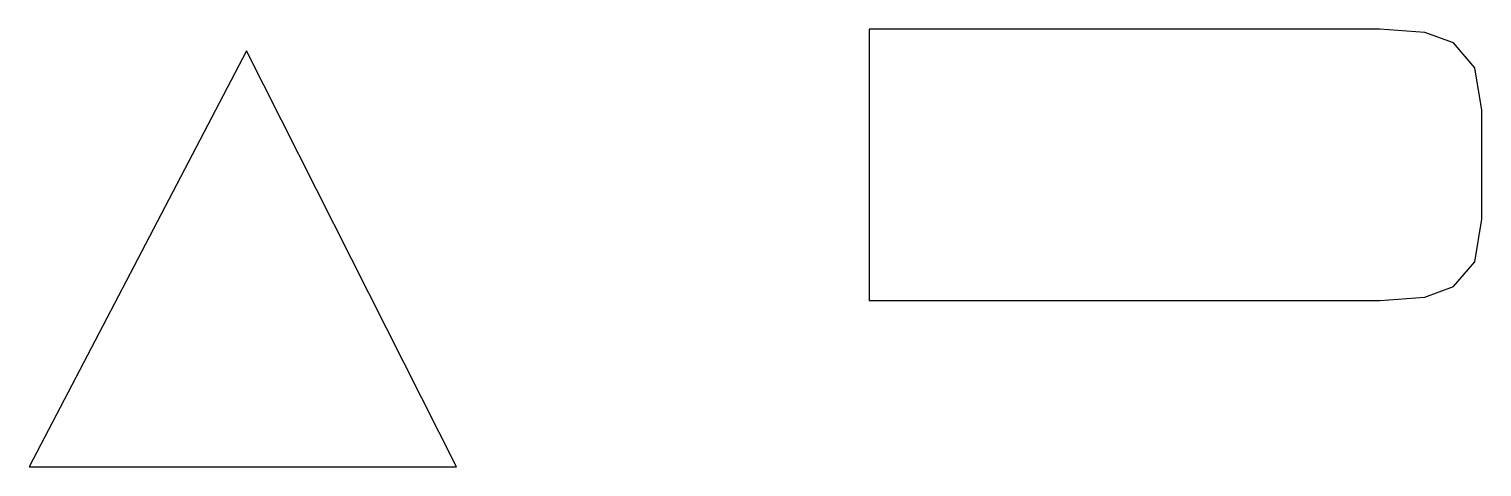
# Model space of a CAD drawing. Extents: x 0.25 to 1.53, y 0.11 to 0.49.
import ezdxf

# ---------------------------------------------------------------- set-up
doc = ezdxf.new("R2010")
doc.units = 0
doc.layers.add('Layer_1', color=7, linetype='CONTINUOUS')

msp = doc.modelspace()

# ---------------------------------------------------------------- linework, layer by layer
at = {"layer": 'Layer_1', "color": 7}
for points in [[(0.994676, 0.493817), (0.994676, 0.254865), (1.444743, 0.254865), (1.48432, 0.257897), (1.509731, 0.267047), (1.528473, 0.288875), (1.534702, 0.326358), (1.534702, 0.422325), (1.528473, 0.459807), (1.509731, 0.48158), (1.48432, 0.49073), (1.444743, 0.493817), (0.994676, 0.493817), (0.994676, 0.493817)], [(0.446217, 0.474635), (0.254504, 0.108352), (0.631205, 0.108352), (0.446217, 0.474635), (0.446217, 0.474635)]]:
    msp.add_lwpolyline(points, close=True, dxfattribs=at)

doc.saveas('drawing.dxf')
